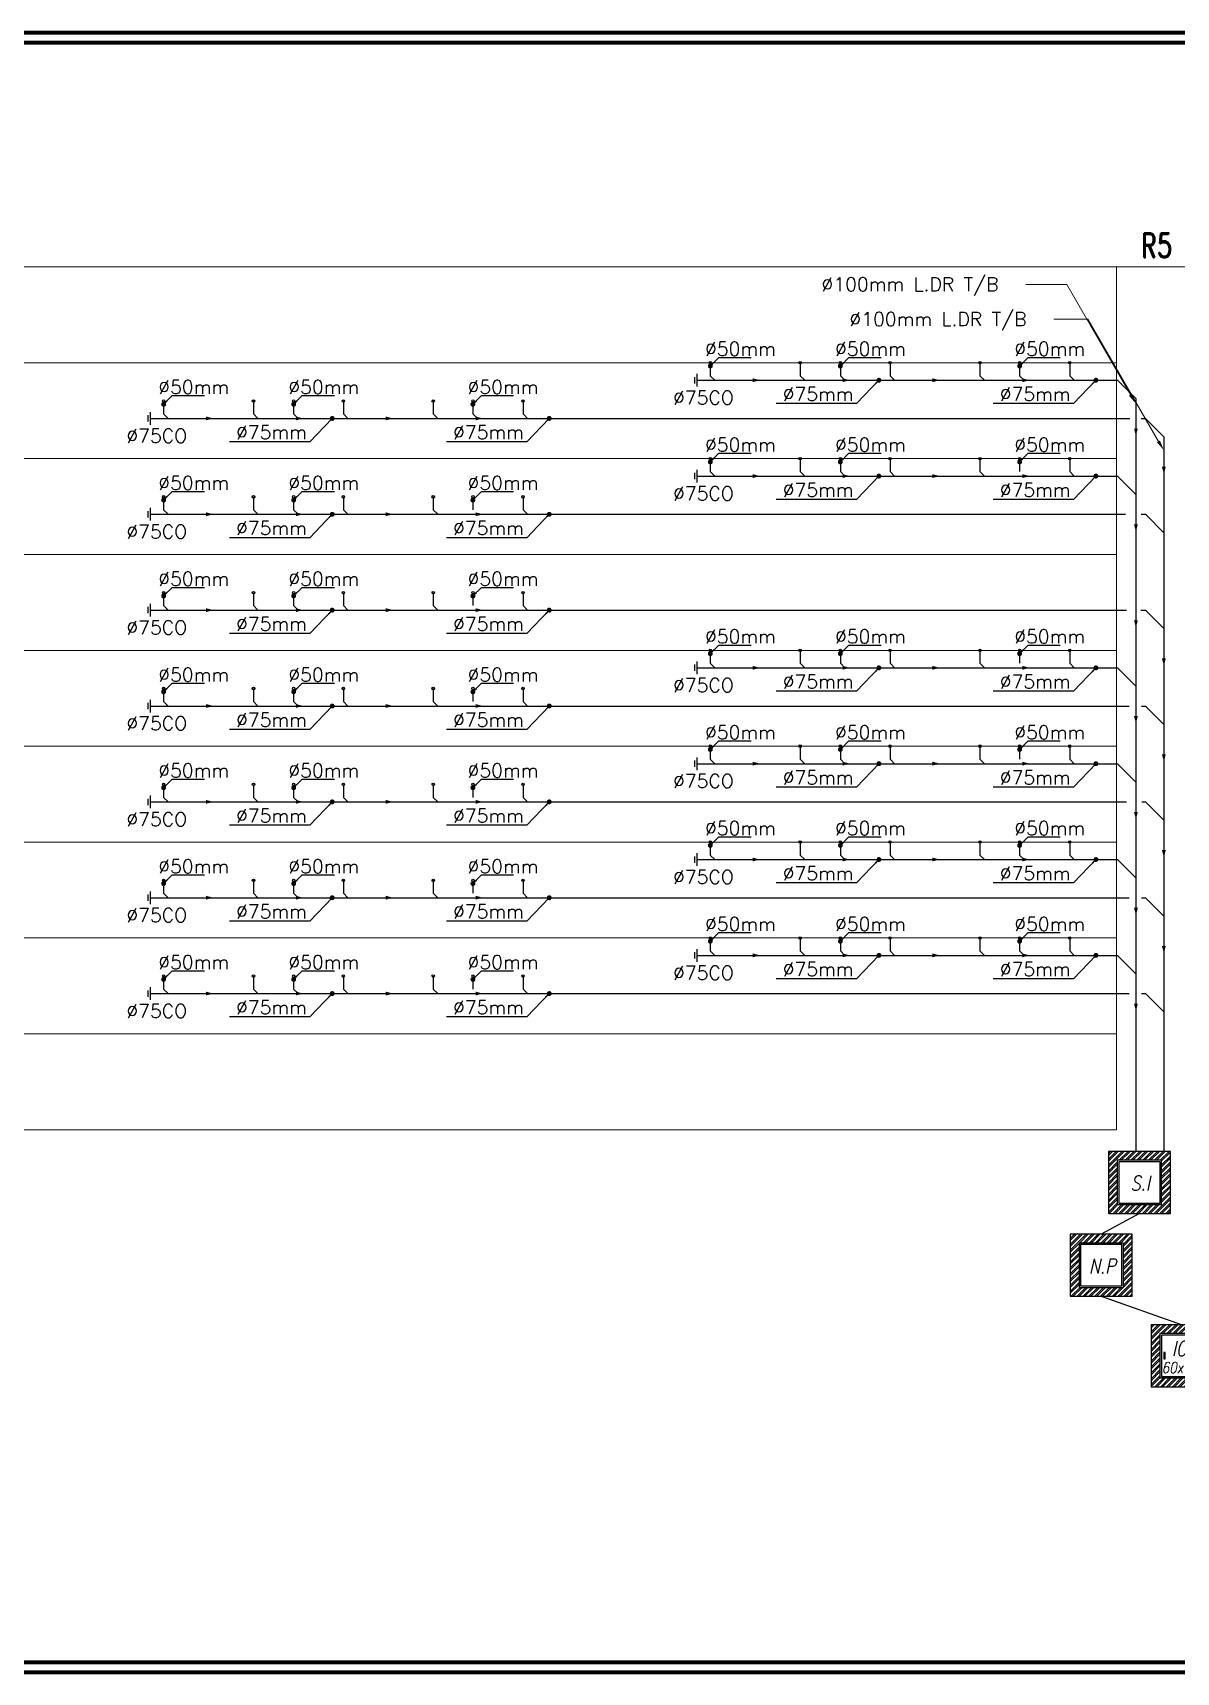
# Model space of a CAD drawing. Extents: x 787 to 1019, y 199 to 803.
# Drawn here: x 925.3 to 971.8, y 273.6 to 340.3 of the extents above; entities that cross this region are included whole.
import ezdxf

# ---------------------------------------------------------------- set-up
doc = ezdxf.new("R2010")
doc.units = 0
doc.header["$MEASUREMENT"] = 0
doc.linetypes.add('DASHED2', pattern=[0.375, 0.25, -0.125])
doc.layers.get('0').update_dxf_attribs({"color": 252, "linetype": 'CONTINUOUS', "lineweight": 30})
for name, color, linetype, lineweight in [('FIX', 47, 'CONTINUOUS', 0), ('P-LINE', 5, 'CONTINUOUS', 20), ('P-TEXT', 1, 'CONTINUOUS', 25), ('UG-BORDER', 20, 'CONTINUOUS', 80)]:
    doc.layers.add(name, color=color, linetype=linetype, lineweight=lineweight)
for name, color, linetype in [('LAB-DR', 2, 'CONTINUOUS'), ('P-WASTE', 180, 'DASHED2'), ('PLUM', 2, 'CONTINUOUS'), ('PLUM-D', 2, 'CONTINUOUS')]:
    doc.layers.add(name, color=color, linetype=linetype)
doc.styles.add('ROM', font='romans.shx', dxfattribs={"height": 3})
doc.styles.add('ROMANC', font='romand.shx')
doc.styles.add('ROMANS', font='italic8.shx')
doc.dimstyles.get("Standard").update_dxf_attribs({"dimtxt": 0.12, "dimasz": 0.05, "dimexe": 0.18, "dimexo": 0.0625, "dimgap": 0.09, "dimtad": 0, "dimtih": 1, "dimtoh": 1, "dimzin": 0, "dimdsep": 46, "dimtxsty": 'Standard', "dimblk": 'DOT', "dimcen": 0.09, "dimadec": 0, "dimazin": 0, "dimtfac": 1, "dimtofl": 0, "dimtmove": 0, "dimatfit": 3, "dimldrblk": 'DOT', "dimfxl": 1, "dimtolj": 1, "dimtzin": 0, "dimarcsym": 0})
pattern_1 = [(45, (-209.30345, -190.485585), (-0.039774756, 0.039774756), []), (45, (-209.27693, -190.485585), (-0.039774756, 0.039774756), [])]

# ---------------------------------------------------------------- blocks, each defined once
blk = doc.blocks.new('_Dot')
at = {"color": 0, "linetype": 'ByBlock', "lineweight": -2}
blk.add_line((-0.5, 0), (-1, 0), dxfattribs=at)
at = {"color": 0, "linetype": 'ByBlock', "const_width": 0.5}
blk.add_lwpolyline([(-0.25, 0, 1), (0.25, 0, 1)], format="xyb", close=True, dxfattribs=at)
blk = doc.blocks.new('A$C558C4227')
at = {"layer": 'PLUM'}
for p, q in [((0.092, 0), (-0.092, 0)), ((0.046, -0.033), (-0.046, -0.033))]:
    blk.add_line(p, q, dxfattribs=at)
blk = doc.blocks.new('IC6')
at = {"layer": 'PLUM-D'}
h = blk.add_hatch(dxfattribs=at)
h.set_pattern_fill('ANSI32', color=3, scale=0.15, style=0)
h.set_pattern_definition([(45, (-209.72345, -189.765585), (-0.039774756, 0.039774756), []), (45, (-209.69693, -189.765585), (-0.039774756, 0.039774756), [])])
h.paths.add_polyline_path([(0.42, -0.12), (0.42, 0.72), (-0.42, 0.72), (-0.42, -0.12)])
h.paths.add_polyline_path([(-0.3, 0), (-0.3, 0.6), (0.3, 0.6), (0.3, 0)], flags=16)
at = {"layer": 'PLUM-D', "color": 3}
for points in [[(-0.42, -0.12), (0.42, -0.12), (0.42, 0.72), (-0.42, 0.72)], [(-0.3, 0), (0.3, 0), (0.3, 0.6), (-0.3, 0.6)]]:
    blk.add_lwpolyline(points, close=True, dxfattribs=at)
at = {"layer": 'PLUM-D', "color": 2}
for points in [[(-0.28, 0.02), (0.28, 0.02), (0.28, 0.58), (-0.28, 0.58)], [(-0.229, 0.343), (-0.248, 0.343), (-0.248, 0.257), (-0.229, 0.257)], [(0.229, 0.343), (0.248, 0.343), (0.248, 0.257), (0.229, 0.257)]]:
    blk.add_lwpolyline(points, close=True, dxfattribs=at)
at = {"layer": 'P-TEXT', "color": 41, "style": 'ROMANS', "width": 0.8}
for s, height, p in [('IC', 0.2, (-0.137, 0.298)), ('60x60', 0.15, (-0.277, 0.063))]:
    blk.add_text(s, height=height, dxfattribs=at).set_placement(p)
blk = doc.blocks.new('SOLID INTERCEPTOR')
at = {"layer": 'PLUM-D'}
h = blk.add_hatch(dxfattribs=at)
h.set_pattern_fill('ANSI32', color=34, scale=0.15, style=0)
h.set_pattern_definition(pattern_1)
h.paths.add_polyline_path([(0.84, -0.84), (0.84, 0), (0, 0), (0, -0.84)])
h.paths.add_polyline_path([(0.12, -0.72), (0.12, -0.12), (0.72, -0.12), (0.72, -0.72)], flags=16)
at = {"layer": 'PLUM-D', "color": 34}
for points in [[(0, -0.84), (0.84, -0.84), (0.84, 0), (0, 0)], [(0.12, -0.72), (0.72, -0.72), (0.72, -0.12), (0.12, -0.12)]]:
    blk.add_lwpolyline(points, close=True, dxfattribs=at)
at = {"layer": 'PLUM-D', "color": 7}
blk.add_lwpolyline([(0.14, -0.7), (0.7, -0.7), (0.7, -0.14), (0.14, -0.14)], close=True, dxfattribs=at)
at = {"layer": 'P-TEXT', "color": 41, "style": 'ROMANS', "width": 0.8}
blk.add_text('S.I', height=0.2, dxfattribs=at).set_placement((0.3, -0.532))
blk = doc.blocks.new('NEUTRALIZATION PIT')
at = {"layer": 'PLUM-D'}
h = blk.add_hatch(dxfattribs=at)
h.set_pattern_fill('ANSI32', color=34, scale=0.15, style=0)
h.set_pattern_definition(pattern_1)
h.paths.add_polyline_path([(0.84, -0.84), (0.84, 0), (0, 0), (0, -0.84)])
h.paths.add_polyline_path([(0.12, -0.72), (0.12, -0.12), (0.72, -0.12), (0.72, -0.72)], flags=16)
at = {"layer": 'PLUM-D', "color": 34}
for points in [[(0, -0.84), (0.84, -0.84), (0.84, 0), (0, 0)], [(0.12, -0.72), (0.72, -0.72), (0.72, -0.12), (0.12, -0.12)]]:
    blk.add_lwpolyline(points, close=True, dxfattribs=at)
at = {"layer": 'PLUM-D', "color": 7}
blk.add_lwpolyline([(0.14, -0.7), (0.7, -0.7), (0.7, -0.14), (0.14, -0.14)], close=True, dxfattribs=at)
at = {"layer": 'P-TEXT', "color": 41, "style": 'ROMANS', "width": 0.8}
blk.add_text('N.P', height=0.2, dxfattribs=at).set_placement((0.252, -0.532))

msp = doc.modelspace()

# ---------------------------------------------------------------- linework, layer by layer
at = {"layer": 'FIX', "linetype": 'Continuous'}
for p, q in [((989.369, 330.824), (787.378, 330.824)), ((969.367, 330.824), (969.367, 295.714)), ((969.367, 326.924), (907.568, 326.924)), ((969.367, 323.024), (907.568, 323.024)), ((969.367, 319.124), (907.568, 319.124)), ((969.367, 315.224), (907.568, 315.224)), ((969.367, 311.324), (907.568, 311.324)), ((969.367, 307.424), (907.568, 307.424)), ((969.367, 303.524), (907.568, 303.524)), ((969.367, 299.624), (907.568, 299.624)), ((969.367, 295.714), (810.593, 295.714))]:
    msp.add_line(p, q, dxfattribs=at)
at = {"layer": 'LAB-DR', "linetype": 'Continuous'}
for p, q in [((952.844, 326.874), (952.844, 326.396)), ((956.501, 326.924), (956.501, 326.396)), ((958.135, 326.874), (958.135, 326.396)), ((960.157, 326.924), (960.157, 326.396)), ((963.813, 326.924), (963.813, 326.396)), ((965.429, 326.874), (965.429, 326.396)), ((967.469, 326.924), (967.469, 326.396)), ((952.306, 326.213), (969.413, 326.213)), ((952.844, 326.396), (953.028, 326.213)), ((956.501, 326.396), (956.684, 326.213)), ((958.135, 326.396), (958.318, 326.213)), ((960.157, 326.396), (960.34, 326.213)), ((963.813, 326.396), (963.996, 326.213)), ((965.429, 326.396), (965.612, 326.213)), ((967.469, 326.396), (967.652, 326.213)), ((969.413, 326.213), (970.161, 325.465)), ((930.601, 325.32), (930.601, 324.842)), ((930.601, 324.842), (930.784, 324.659)), ((934.257, 325.37), (934.257, 324.842)), ((934.257, 324.842), (934.441, 324.659)), ((935.892, 325.32), (935.892, 324.842)), ((935.892, 324.842), (936.075, 324.659)), ((937.914, 325.37), (937.914, 324.842)), ((937.914, 324.842), (938.097, 324.659)), ((941.57, 325.37), (941.57, 324.842)), ((941.57, 324.842), (941.753, 324.659)), ((943.185, 325.32), (943.185, 324.842)), ((943.185, 324.842), (943.369, 324.659)), ((945.226, 325.37), (945.226, 324.842)), ((945.226, 324.842), (945.409, 324.659)), ((970.161, 325.465), (970.161, 294.837)), ((930.062, 324.659), (969.908, 324.659)), ((970.381, 324.659), (970.549, 324.659)), ((970.549, 324.659), (971.298, 323.911)), ((971.298, 323.911), (971.298, 294.837)), ((952.844, 323.024), (952.844, 322.496)), ((956.501, 323.024), (956.501, 322.496)), ((958.135, 322.974), (958.135, 322.496)), ((960.157, 323.024), (960.157, 322.496)), ((963.813, 323.024), (963.813, 322.496)), ((965.429, 322.974), (965.429, 322.496)), ((967.469, 323.024), (967.469, 322.496)), ((952.306, 322.313), (969.413, 322.313)), ((952.844, 322.496), (953.028, 322.313)), ((956.501, 322.496), (956.684, 322.313)), ((958.135, 322.496), (958.318, 322.313)), ((960.157, 322.496), (960.34, 322.313)), ((963.813, 322.496), (963.996, 322.313)), ((967.469, 322.496), (967.652, 322.313)), ((969.413, 322.313), (970.161, 321.565)), ((930.601, 321.47), (930.601, 320.942)), ((930.601, 320.942), (930.784, 320.759)), ((934.257, 321.47), (934.257, 320.942)), ((934.257, 320.942), (934.441, 320.759)), ((935.892, 321.42), (935.892, 320.942)), ((935.892, 320.942), (936.075, 320.759)), ((937.914, 321.47), (937.914, 320.942)), ((937.914, 320.942), (938.097, 320.759)), ((941.57, 321.47), (941.57, 320.942)), ((941.57, 320.942), (941.753, 320.759)), ((943.185, 321.42), (943.185, 320.942)), ((945.226, 321.47), (945.226, 320.942)), ((945.226, 320.942), (945.409, 320.759)), ((930.062, 320.759), (969.741, 320.759)), ((970.368, 320.759), (970.549, 320.759)), ((970.549, 320.759), (971.298, 320.011)), ((930.601, 317.57), (930.601, 317.042)), ((934.257, 317.57), (934.257, 317.042)), ((935.892, 317.52), (935.892, 317.042)), ((937.914, 317.57), (937.914, 317.042)), ((941.57, 317.57), (941.57, 317.042)), ((943.185, 317.52), (943.185, 317.042)), ((945.226, 317.57), (945.226, 317.042)), ((930.062, 316.859), (969.772, 316.859)), ((930.601, 317.042), (930.784, 316.859)), ((934.257, 317.042), (934.441, 316.859)), ((935.892, 317.042), (936.075, 316.859)), ((937.914, 317.042), (938.097, 316.859)), ((941.57, 317.042), (941.753, 316.859)), ((945.226, 317.042), (945.409, 316.859)), ((970.367, 316.859), (970.549, 316.859)), ((970.549, 316.859), (971.298, 316.111)), ((952.844, 315.224), (952.844, 314.696)), ((956.501, 315.224), (956.501, 314.696)), ((958.135, 315.174), (958.135, 314.696)), ((960.157, 315.224), (960.157, 314.696)), ((963.813, 315.224), (963.813, 314.696)), ((965.429, 315.174), (965.429, 314.696)), ((967.469, 315.224), (967.469, 314.696)), ((952.306, 314.513), (969.413, 314.513)), ((952.844, 314.696), (953.028, 314.513)), ((956.501, 314.696), (956.684, 314.513)), ((958.135, 314.696), (958.318, 314.513)), ((960.157, 314.696), (960.34, 314.513)), ((963.813, 314.696), (963.996, 314.513)), ((967.469, 314.696), (967.652, 314.513)), ((969.413, 314.513), (970.161, 313.765)), ((930.601, 313.67), (930.601, 313.142)), ((934.257, 313.67), (934.257, 313.142)), ((935.892, 313.62), (935.892, 313.142)), ((937.914, 313.67), (937.914, 313.142)), ((941.57, 313.67), (941.57, 313.142)), ((943.185, 313.62), (943.185, 313.142)), ((945.226, 313.67), (945.226, 313.142)), ((930.062, 312.959), (969.887, 312.959)), ((930.601, 313.142), (930.784, 312.959)), ((934.257, 313.142), (934.441, 312.959)), ((935.892, 313.142), (936.075, 312.959)), ((937.914, 313.142), (938.097, 312.959)), ((941.57, 313.142), (941.753, 312.959)), ((945.226, 313.142), (945.409, 312.959)), ((970.388, 312.959), (970.549, 312.959)), ((970.549, 312.959), (971.298, 312.211)), ((952.844, 311.324), (952.844, 310.796)), ((956.501, 311.324), (956.501, 310.796)), ((958.135, 311.274), (958.135, 310.796)), ((960.157, 311.324), (960.157, 310.796)), ((963.813, 311.324), (963.813, 310.796)), ((965.429, 311.274), (965.429, 310.796)), ((967.469, 311.324), (967.469, 310.796)), ((952.306, 310.613), (969.413, 310.613)), ((952.844, 310.796), (953.028, 310.613)), ((956.501, 310.796), (956.684, 310.613)), ((958.135, 310.796), (958.318, 310.613)), ((960.157, 310.796), (960.34, 310.613)), ((963.813, 310.796), (963.996, 310.613)), ((967.469, 310.796), (967.652, 310.613)), ((969.413, 310.613), (970.161, 309.865)), ((930.601, 309.77), (930.601, 309.242)), ((934.257, 309.77), (934.257, 309.242)), ((935.892, 309.72), (935.892, 309.242)), ((937.914, 309.77), (937.914, 309.242)), ((941.57, 309.77), (941.57, 309.242)), ((943.185, 309.72), (943.185, 309.242)), ((945.226, 309.77), (945.226, 309.242)), ((930.062, 309.059), (969.78, 309.059)), ((930.601, 309.242), (930.784, 309.059)), ((934.257, 309.242), (934.441, 309.059)), ((935.892, 309.242), (936.075, 309.059)), ((937.914, 309.242), (938.097, 309.059)), ((941.57, 309.242), (941.753, 309.059)), ((945.226, 309.242), (945.409, 309.059)), ((970.403, 309.059), (970.549, 309.059)), ((970.549, 309.059), (971.298, 308.311)), ((952.844, 307.424), (952.844, 306.896)), ((952.844, 306.896), (953.028, 306.713)), ((956.501, 307.424), (956.501, 306.896)), ((956.501, 306.896), (956.684, 306.713)), ((958.135, 307.374), (958.135, 306.896)), ((958.135, 306.896), (958.318, 306.713)), ((960.157, 307.424), (960.157, 306.896)), ((960.157, 306.896), (960.34, 306.713)), ((963.813, 307.424), (963.813, 306.896)), ((963.813, 306.896), (963.996, 306.713)), ((965.429, 307.374), (965.429, 306.896)), ((965.429, 306.896), (965.612, 306.713)), ((967.469, 307.424), (967.469, 306.896)), ((967.469, 306.896), (967.652, 306.713)), ((952.306, 306.713), (969.413, 306.713)), ((969.413, 306.713), (970.161, 305.965)), ((930.601, 305.87), (930.601, 305.342)), ((934.257, 305.87), (934.257, 305.342)), ((935.892, 305.82), (935.892, 305.342)), ((937.914, 305.87), (937.914, 305.342)), ((941.57, 305.87), (941.57, 305.342)), ((943.185, 305.82), (943.185, 305.342)), ((945.226, 305.87), (945.226, 305.342)), ((930.062, 305.159), (969.886, 305.159)), ((930.601, 305.342), (930.784, 305.159)), ((934.257, 305.342), (934.441, 305.159)), ((935.892, 305.342), (936.075, 305.159)), ((937.914, 305.342), (938.097, 305.159)), ((941.57, 305.342), (941.753, 305.159)), ((945.226, 305.342), (945.409, 305.159)), ((970.386, 305.159), (970.549, 305.159)), ((970.549, 305.159), (971.298, 304.411)), ((952.844, 303.524), (952.844, 302.996)), ((956.501, 303.524), (956.501, 302.996)), ((960.157, 303.524), (960.157, 302.996)), ((963.813, 303.524), (963.813, 302.996)), ((967.469, 303.524), (967.469, 302.996)), ((952.844, 302.996), (953.028, 302.813)), ((956.501, 302.996), (956.684, 302.813)), ((958.135, 303.474), (958.135, 302.996)), ((958.135, 302.996), (958.318, 302.813)), ((960.157, 302.996), (960.34, 302.813)), ((963.813, 302.996), (963.996, 302.813)), ((965.429, 303.474), (965.429, 302.996)), ((965.429, 302.996), (965.612, 302.813)), ((967.469, 302.996), (967.652, 302.813)), ((952.306, 302.813), (969.413, 302.813)), ((969.413, 302.813), (970.161, 302.065)), ((930.601, 301.97), (930.601, 301.442)), ((934.257, 301.97), (934.257, 301.442)), ((935.892, 301.92), (935.892, 301.442)), ((937.914, 301.97), (937.914, 301.442)), ((941.57, 301.97), (941.57, 301.442)), ((943.185, 301.92), (943.185, 301.442)), ((945.226, 301.97), (945.226, 301.442)), ((930.062, 301.259), (969.886, 301.259)), ((930.601, 301.442), (930.784, 301.259)), ((934.257, 301.442), (934.441, 301.259)), ((935.892, 301.442), (936.075, 301.259)), ((937.914, 301.442), (938.097, 301.259)), ((941.57, 301.442), (941.753, 301.259)), ((945.226, 301.442), (945.409, 301.259)), ((970.386, 301.259), (970.549, 301.259)), ((970.549, 301.259), (971.298, 300.511)), ((970.303, 292.317), (968.75, 291.467)), ((968.75, 288.947), (972.037, 287.786))]:
    msp.add_line(p, q, dxfattribs=at)
for centre in [(952.844, 326.924), (956.501, 326.924), (958.135, 326.924), (960.157, 326.924), (963.813, 326.924), (965.429, 326.924), (967.469, 326.924), (930.601, 325.37), (934.257, 325.37), (935.892, 325.37), (937.914, 325.37), (941.57, 325.37), (943.185, 325.37), (945.226, 325.37), (952.844, 323.024), (956.501, 323.024), (958.135, 323.024), (960.157, 323.024), (963.813, 323.024), (965.429, 323.024), (967.469, 323.024), (930.601, 321.47), (934.257, 321.47), (935.892, 321.47), (937.914, 321.47), (941.57, 321.47), (943.185, 321.47), (945.226, 321.47), (930.601, 317.57), (934.257, 317.57), (935.892, 317.57), (937.914, 317.57), (941.57, 317.57), (943.185, 317.57), (945.226, 317.57), (952.844, 315.224), (956.501, 315.224), (958.135, 315.224), (960.157, 315.224), (963.813, 315.224), (965.429, 315.224), (967.469, 315.224), (930.601, 313.67), (934.257, 313.67), (935.892, 313.67), (937.914, 313.67), (941.57, 313.67), (943.185, 313.67), (945.226, 313.67), (952.844, 311.324), (956.501, 311.324), (958.135, 311.324), (960.157, 311.324), (963.813, 311.324), (965.429, 311.324), (967.469, 311.324), (930.601, 309.77), (934.257, 309.77), (935.892, 309.77), (937.914, 309.77), (941.57, 309.77), (943.185, 309.77), (945.226, 309.77), (952.844, 307.424), (956.501, 307.424), (958.135, 307.424), (960.157, 307.424), (963.813, 307.424), (965.429, 307.424), (967.469, 307.424), (930.601, 305.87), (934.257, 305.87), (935.892, 305.87), (937.914, 305.87), (941.57, 305.87), (943.185, 305.87), (945.226, 305.87), (952.844, 303.524), (956.501, 303.524), (958.135, 303.524), (960.157, 303.524), (963.813, 303.524), (965.429, 303.524), (967.469, 303.524), (930.601, 301.97), (934.257, 301.97), (935.892, 301.97), (937.914, 301.97), (941.57, 301.97), (943.185, 301.97), (945.226, 301.97)]:
    msp.add_circle(centre, 0.05, dxfattribs=at)
at = {"layer": 'P-LINE', "color": 34}
for p, q in [((965.688, 330.114), (967.344, 330.114)), ((969.94, 325.616), (967.344, 330.114)), ((966.825, 328.695), (968.206, 328.695)), ((971.076, 323.723), (968.206, 328.695))]:
    msp.add_line(p, q, dxfattribs=at)
at = {"layer": 'P-LINE', "color": 1}
for points in [[(954.57, 326.292), (954.57, 326.135), (954.864, 326.213)], [(958.226, 326.292), (958.226, 326.135), (958.52, 326.213)], [(961.882, 326.292), (961.882, 326.135), (962.176, 326.213)], [(965.539, 326.292), (965.539, 326.135), (965.833, 326.213)], [(932.327, 324.738), (932.327, 324.581), (932.621, 324.659)], [(935.983, 324.738), (935.983, 324.581), (936.277, 324.659)], [(939.639, 324.738), (939.639, 324.581), (939.933, 324.659)], [(943.295, 324.738), (943.295, 324.581), (943.589, 324.659)], [(970.24, 324.248), (970.083, 324.248), (970.161, 323.954)], [(954.57, 322.392), (954.57, 322.235), (954.864, 322.313)], [(958.226, 322.392), (958.226, 322.235), (958.52, 322.313)], [(961.882, 322.392), (961.882, 322.235), (962.176, 322.313)], [(965.539, 322.392), (965.539, 322.235), (965.833, 322.313)], [(971.376, 322.694), (971.219, 322.694), (971.298, 322.4)], [(932.327, 320.838), (932.327, 320.681), (932.621, 320.759)], [(935.983, 320.838), (935.983, 320.681), (936.277, 320.759)], [(939.639, 320.838), (939.639, 320.681), (939.933, 320.759)], [(943.295, 320.838), (943.295, 320.681), (943.589, 320.759)], [(970.24, 320.348), (970.083, 320.348), (970.161, 320.054)], [(932.327, 316.938), (932.327, 316.781), (932.621, 316.859)], [(935.983, 316.938), (935.983, 316.781), (936.277, 316.859)], [(939.639, 316.938), (939.639, 316.781), (939.933, 316.859)], [(943.295, 316.938), (943.295, 316.781), (943.589, 316.859)], [(970.24, 316.448), (970.083, 316.448), (970.161, 316.154)], [(971.376, 314.894), (971.219, 314.894), (971.298, 314.6)], [(954.57, 314.592), (954.57, 314.435), (954.864, 314.513)], [(958.226, 314.592), (958.226, 314.435), (958.52, 314.513)], [(961.882, 314.592), (961.882, 314.435), (962.176, 314.513)], [(965.539, 314.592), (965.539, 314.435), (965.833, 314.513)], [(932.327, 313.038), (932.327, 312.881), (932.621, 312.959)], [(935.983, 313.038), (935.983, 312.881), (936.277, 312.959)], [(939.639, 313.038), (939.639, 312.881), (939.933, 312.959)], [(943.295, 313.038), (943.295, 312.881), (943.589, 312.959)], [(970.24, 312.548), (970.083, 312.548), (970.161, 312.254)], [(971.376, 310.994), (971.219, 310.994), (971.298, 310.7)], [(954.57, 310.692), (954.57, 310.535), (954.864, 310.613)], [(958.226, 310.692), (958.226, 310.535), (958.52, 310.613)], [(961.882, 310.692), (961.882, 310.535), (962.176, 310.613)], [(965.539, 310.692), (965.539, 310.535), (965.833, 310.613)], [(932.327, 309.138), (932.327, 308.981), (932.621, 309.059)], [(935.983, 309.138), (935.983, 308.981), (936.277, 309.059)], [(939.639, 309.138), (939.639, 308.981), (939.933, 309.059)], [(943.295, 309.138), (943.295, 308.981), (943.589, 309.059)], [(970.24, 308.648), (970.083, 308.648), (970.161, 308.354)], [(971.376, 307.094), (971.219, 307.094), (971.298, 306.8)], [(954.57, 306.792), (954.57, 306.635), (954.864, 306.713)], [(958.226, 306.792), (958.226, 306.635), (958.52, 306.713)], [(961.882, 306.792), (961.882, 306.635), (962.176, 306.713)], [(965.539, 306.792), (965.539, 306.635), (965.833, 306.713)], [(932.327, 305.238), (932.327, 305.081), (932.621, 305.159)], [(935.983, 305.238), (935.983, 305.081), (936.277, 305.159)], [(939.639, 305.238), (939.639, 305.081), (939.933, 305.159)], [(943.295, 305.238), (943.295, 305.081), (943.589, 305.159)], [(970.24, 304.748), (970.083, 304.748), (970.161, 304.454)], [(954.57, 302.892), (954.57, 302.735), (954.864, 302.813)], [(958.226, 302.892), (958.226, 302.735), (958.52, 302.813)], [(961.882, 302.892), (961.882, 302.735), (962.176, 302.813)], [(965.539, 302.892), (965.539, 302.735), (965.833, 302.813)], [(971.376, 303.194), (971.219, 303.194), (971.298, 302.9)], [(932.327, 301.338), (932.327, 301.181), (932.621, 301.259)], [(935.983, 301.338), (935.983, 301.181), (936.277, 301.259)], [(939.639, 301.338), (939.639, 301.181), (939.933, 301.259)], [(943.295, 301.338), (943.295, 301.181), (943.589, 301.259)], [(970.24, 300.848), (970.083, 300.848), (970.161, 300.554)]]:
    msp.add_solid(points, dxfattribs=at)
at = {"layer": 'P-LINE', "color": 34}
for points in [[(969.88, 325.58), (969.999, 325.653), (970.161, 325.259)], [(971.017, 323.686), (971.136, 323.76), (971.298, 323.366)]]:
    msp.add_solid(points, dxfattribs=at)
at = {"layer": 'UG-BORDER'}
for p, q in [((1013.933, 340.349), (786.974, 340.349)), ((1013.528, 339.944), (787.378, 339.944)), ((786.974, 273.649), (1013.933, 273.649)), ((787.378, 274.053), (1013.528, 274.053))]:
    msp.add_line(p, q, dxfattribs=at)

# ---------------------------------------------------------------- block references
at = {"layer": 'P-TEXT', "color": 41, "xscale": 3, "yscale": 3, "zscale": 3}
msp.add_blockref('IC6', (972.037, 285.626), dxfattribs=at)
at = {"layer": 'P-WASTE', "extrusion": (0, 0, -1), "xscale": -2.800000000576119, "yscale": 2.800000000576119, "zscale": -2.800000000576119, "rotation": 90}
for p in [(-952.306, 326.213), (-930.062, 324.659), (-952.306, 322.313), (-930.062, 320.759), (-930.062, 316.859), (-952.306, 314.513), (-930.062, 312.959), (-952.306, 310.613), (-930.062, 309.059), (-952.306, 306.713), (-930.062, 305.159), (-952.306, 302.813), (-930.062, 301.259)]:
    msp.add_blockref('A$C558C4227', p, dxfattribs=at)
at = {"layer": 'P-WASTE', "linetype": 'Continuous', "xscale": 3, "yscale": 3, "zscale": 3}
for name, p in [('SOLID INTERCEPTOR', (969.043, 294.837)), ('NEUTRALIZATION PIT', (967.49, 291.467))]:
    msp.add_blockref(name, p, dxfattribs=at)

# ---------------------------------------------------------------- texts
at = {"layer": 'P-TEXT', "color": 41, "style": 'ROMANC', "width": 0.75}
msp.add_text('R5', height=1, dxfattribs=at).set_placement((970.367, 331.202))
at = {"layer": 'P-TEXT', "color": 41, "style": 'ROM'}
for s, p in [('%%C100mm L.DR T/B', (957.37, 329.838)), ('%%C100mm L.DR T/B', (958.507, 328.42)), ('%%C50mm', (952.627, 327.209)), ('%%C50mm', (957.918, 327.209)), ('%%C50mm', (965.212, 327.209)), ('%%C50mm', (930.384, 325.655)), ('%%C50mm', (935.675, 325.655)), ('%%C50mm', (942.969, 325.655)), ('%%C75CO', (951.33, 325.225, 0)), ('%%C75mm', (955.792, 325.372)), ('%%C75mm', (964.622, 325.372)), ('%%C75CO', (929.087, 323.671, 0)), ('%%C75mm', (933.549, 323.818)), ('%%C75mm', (942.379, 323.818)), ('%%C50mm', (952.627, 323.309)), ('%%C50mm', (957.918, 323.309)), ('%%C50mm', (965.212, 323.309)), ('%%C50mm', (930.384, 321.755)), ('%%C50mm', (935.675, 321.755)), ('%%C50mm', (942.969, 321.755)), ('%%C75CO', (951.33, 321.325, 0)), ('%%C75mm', (955.792, 321.472)), ('%%C75mm', (964.622, 321.472)), ('%%C75CO', (929.087, 319.771, 0)), ('%%C75mm', (933.549, 319.918)), ('%%C75mm', (942.379, 319.918)), ('%%C50mm', (930.384, 317.855)), ('%%C50mm', (935.675, 317.855)), ('%%C50mm', (942.969, 317.855)), ('%%C75CO', (929.087, 315.871, 0)), ('%%C75mm', (933.549, 316.018)), ('%%C75mm', (942.379, 316.018)), ('%%C50mm', (952.627, 315.509)), ('%%C50mm', (957.918, 315.509)), ('%%C50mm', (965.212, 315.509)), ('%%C50mm', (930.384, 313.955)), ('%%C50mm', (935.675, 313.955)), ('%%C50mm', (942.969, 313.955)), ('%%C75mm', (955.792, 313.672)), ('%%C75mm', (964.622, 313.672)), ('%%C75CO', (951.33, 313.525, 0)), ('%%C75CO', (929.087, 311.971, 0)), ('%%C75mm', (933.549, 312.118)), ('%%C75mm', (942.379, 312.118)), ('%%C50mm', (952.627, 311.609)), ('%%C50mm', (957.918, 311.609)), ('%%C50mm', (965.212, 311.609)), ('%%C50mm', (930.384, 310.055)), ('%%C50mm', (935.675, 310.055)), ('%%C50mm', (942.969, 310.055)), ('%%C75CO', (951.33, 309.625, 0)), ('%%C75mm', (955.792, 309.772)), ('%%C75mm', (964.622, 309.772)), ('%%C75CO', (929.087, 308.071, 0)), ('%%C75mm', (933.549, 308.218)), ('%%C75mm', (942.379, 308.218)), ('%%C50mm', (952.627, 307.709)), ('%%C50mm', (957.918, 307.709)), ('%%C50mm', (965.212, 307.709)), ('%%C50mm', (930.384, 306.155)), ('%%C50mm', (935.675, 306.155)), ('%%C50mm', (942.969, 306.155)), ('%%C75CO', (951.33, 305.725, 0)), ('%%C75mm', (955.792, 305.872)), ('%%C75mm', (964.622, 305.872)), ('%%C75mm', (933.549, 304.318)), ('%%C75mm', (942.379, 304.318)), ('%%C75CO', (929.087, 304.171, 0)), ('%%C50mm', (952.627, 303.809)), ('%%C50mm', (957.918, 303.809)), ('%%C50mm', (965.212, 303.809)), ('%%C50mm', (930.384, 302.255)), ('%%C50mm', (935.675, 302.255)), ('%%C50mm', (942.969, 302.255)), ('%%C75CO', (951.33, 301.825, 0)), ('%%C75mm', (955.792, 301.972)), ('%%C75mm', (964.622, 301.972)), ('%%C75CO', (929.087, 300.271, 0)), ('%%C75mm', (933.549, 300.418)), ('%%C75mm', (942.379, 300.418))]:
    msp.add_text(s, height=0.56, dxfattribs=at).set_placement(p)

# ---------------------------------------------------------------- leaders
at = {"layer": 'P-TEXT', "color": 41}
for points in [[(952.844, 326.789), (953.196, 327.141), (954.501, 327.141)], [(958.135, 326.789), (958.487, 327.141), (959.792, 327.141)], [(965.429, 326.789), (965.78, 327.141), (967.085, 327.141)], [(959.705, 326.213), (958.787, 325.261), (955.518, 325.261)], [(968.534, 326.213), (967.616, 325.261), (964.348, 325.261)], [(930.601, 325.235), (930.953, 325.587), (932.258, 325.587)], [(935.892, 325.235), (936.244, 325.587), (937.548, 325.587)], [(943.185, 325.235), (943.537, 325.587), (944.842, 325.587)], [(937.461, 324.659), (936.544, 323.707), (933.275, 323.707)], [(946.291, 324.659), (945.373, 323.707), (942.105, 323.707)], [(952.844, 322.889), (953.196, 323.241), (954.501, 323.241)], [(958.135, 322.889), (958.487, 323.241), (959.792, 323.241)], [(965.429, 322.889), (965.78, 323.241), (967.085, 323.241)], [(959.705, 322.313), (958.787, 321.361), (955.518, 321.361)], [(968.534, 322.313), (967.616, 321.361), (964.348, 321.361)], [(930.601, 321.335), (930.953, 321.687), (932.258, 321.687)], [(935.892, 321.335), (936.244, 321.687), (937.548, 321.687)], [(943.185, 321.335), (943.537, 321.687), (944.842, 321.687)], [(937.461, 320.759), (936.544, 319.807), (933.275, 319.807)], [(946.291, 320.759), (945.373, 319.807), (942.105, 319.807)], [(930.601, 317.435), (930.953, 317.787), (932.258, 317.787)], [(935.892, 317.435), (936.244, 317.787), (937.548, 317.787)], [(943.185, 317.435), (943.537, 317.787), (944.842, 317.787)], [(937.461, 316.859), (936.544, 315.907), (933.275, 315.907)], [(946.291, 316.859), (945.373, 315.907), (942.105, 315.907)], [(952.844, 315.089), (953.196, 315.441), (954.501, 315.441)], [(958.135, 315.089), (958.487, 315.441), (959.792, 315.441)], [(965.429, 315.089), (965.78, 315.441), (967.085, 315.441)], [(959.705, 314.513), (958.787, 313.561), (955.518, 313.561)], [(968.534, 314.513), (967.616, 313.561), (964.348, 313.561)], [(930.601, 313.535), (930.953, 313.887), (932.258, 313.887)], [(935.892, 313.535), (936.244, 313.887), (937.548, 313.887)], [(943.185, 313.535), (943.537, 313.887), (944.842, 313.887)], [(937.461, 312.959), (936.544, 312.007), (933.275, 312.007)], [(946.291, 312.959), (945.373, 312.007), (942.105, 312.007)], [(952.844, 311.189), (953.196, 311.541), (954.501, 311.541)], [(958.135, 311.189), (958.487, 311.541), (959.792, 311.541)], [(965.429, 311.189), (965.78, 311.541), (967.085, 311.541)], [(959.705, 310.613), (958.787, 309.661), (955.518, 309.661)], [(968.534, 310.613), (967.616, 309.661), (964.348, 309.661)], [(930.601, 309.635), (930.953, 309.987), (932.258, 309.987)], [(935.892, 309.635), (936.244, 309.987), (937.548, 309.987)], [(943.185, 309.635), (943.537, 309.987), (944.842, 309.987)], [(937.461, 309.059), (936.544, 308.107), (933.275, 308.107)], [(946.291, 309.059), (945.373, 308.107), (942.105, 308.107)], [(952.844, 307.289), (953.196, 307.641), (954.501, 307.641)], [(958.135, 307.289), (958.487, 307.641), (959.792, 307.641)], [(965.429, 307.289), (965.78, 307.641), (967.085, 307.641)], [(959.705, 306.713), (958.787, 305.761), (955.518, 305.761)], [(968.534, 306.713), (967.616, 305.761), (964.348, 305.761)], [(930.601, 305.735), (930.953, 306.087), (932.258, 306.087)], [(935.892, 305.735), (936.244, 306.087), (937.548, 306.087)], [(943.185, 305.735), (943.537, 306.087), (944.842, 306.087)], [(937.461, 305.159), (936.544, 304.207), (933.275, 304.207)], [(946.291, 305.159), (945.373, 304.207), (942.105, 304.207)], [(952.844, 303.389), (953.196, 303.741), (954.501, 303.741)], [(958.135, 303.389), (958.487, 303.741), (959.792, 303.741)], [(965.429, 303.389), (965.78, 303.741), (967.085, 303.741)], [(930.601, 301.835), (930.953, 302.187), (932.258, 302.187)], [(935.892, 301.835), (936.244, 302.187), (937.548, 302.187)], [(943.185, 301.835), (943.537, 302.187), (944.842, 302.187)], [(959.705, 302.813), (958.787, 301.861), (955.518, 301.861)], [(968.534, 302.813), (967.616, 301.861), (964.348, 301.861)], [(937.461, 301.259), (936.544, 300.307), (933.275, 300.307)], [(946.291, 301.259), (945.373, 300.307), (942.105, 300.307)]]:
    msp.add_leader(points, dimstyle='Standard', override={"dimasz": 0.2, "dimgap": 0.09, "dimtad": 0}, dxfattribs=at)

doc.saveas('drawing.dxf')
